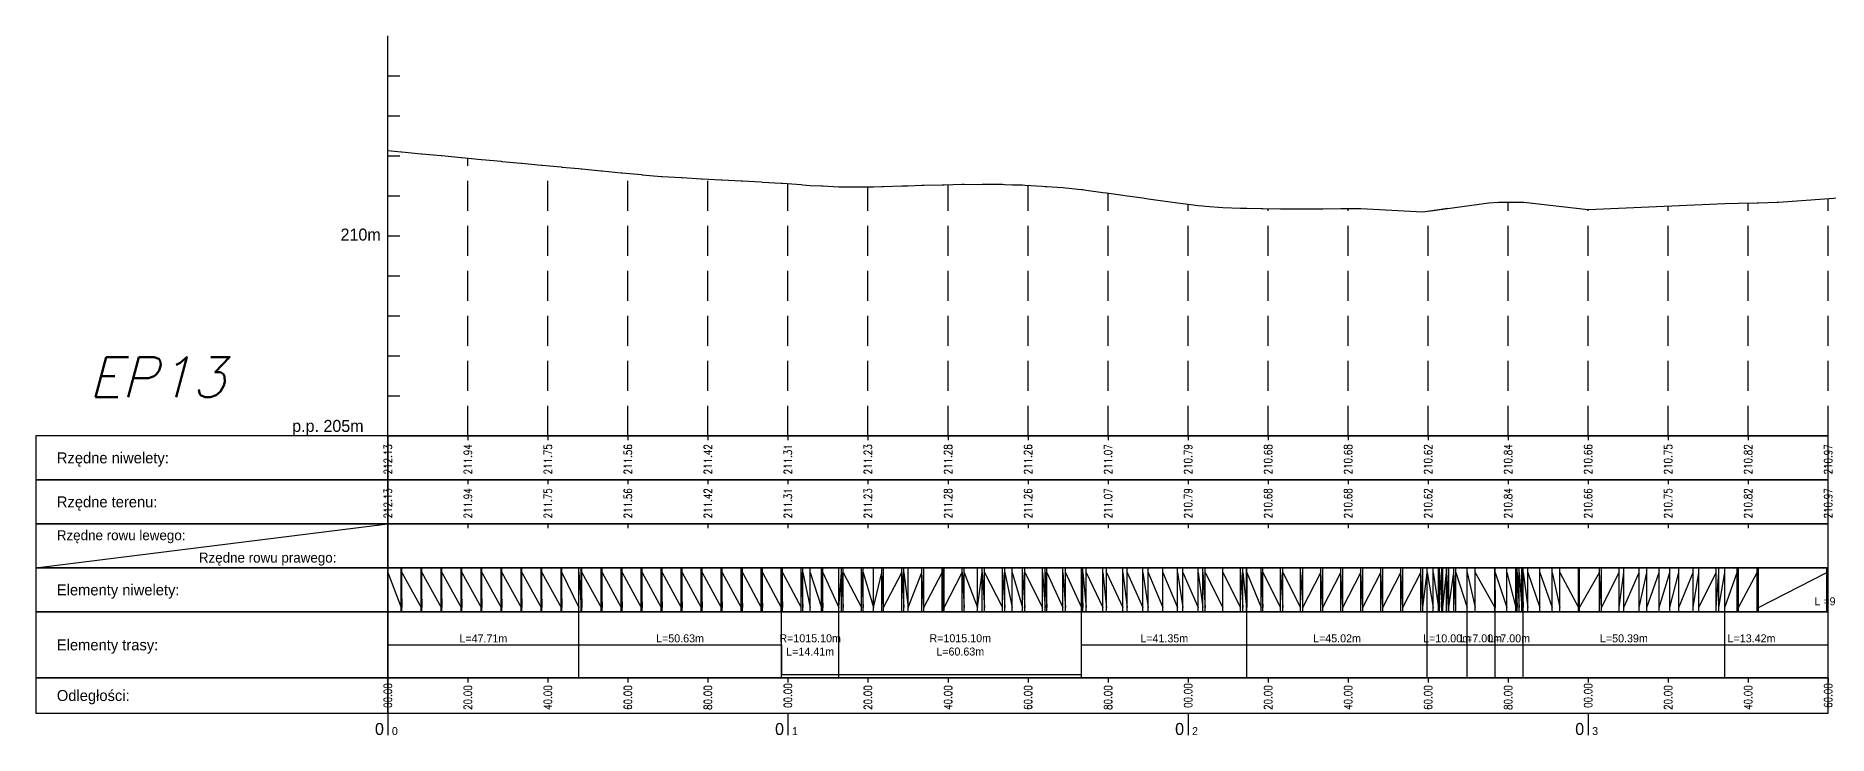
# Model space of a CAD drawing. Header units: metres. Extents: x 7399493 to 7407015, y 5696902 to 5712236.
# Drawn here: x 7404170.2 to 7404618.2, y 5697681.1 to 5697855.9 of the extents above; entities that cross this region are included whole.
import ezdxf

# ---------------------------------------------------------------- set-up
doc = ezdxf.new("R2010")
doc.units = ezdxf.units.M
doc.linetypes.add('DASHED', pattern=[0.75, 0.5, -0.25])
for name, color, linetype in [('pomoc', 140, 'Continuous'), ('PR_0', 7, 'Continuous'), ('PR_istniejacy_teren', 7, 'Continuous')]:
    doc.layers.add(name, color=color, linetype=linetype)
doc.styles.add('simplex 0.80', font='simplex.shx', dxfattribs={"width": 0.8})
doc.styles.add('Standard poch.', font='simplex.shx', dxfattribs={"oblique": 15})

# ---------------------------------------------------------------- blocks, each defined once
blk = doc.blocks.new('*U335')
at = {"layer": 'pomoc', "color": 1, "linetype": 'Continuous', "lineweight": -3, "char_height": 2}
for s, insert, attachment_point in [('L=47.71m', (7405567.27, 5696335.68), 8), ('L=50.63m', (7405616.44, 5696335.68), 8), ('R=1015.10m^JL=14.41m', (7405648.96, 5696335.06), 5), ('R=1015.10m^JL=60.63m', (7405686.48, 5696335.06), 5), ('L=41.35m', (7405737.47, 5696335.68), 8), ('L=45.02m', (7405780.65, 5696335.68), 8), ('L=10.00m', (7405808.17, 5696335.68), 8), ('L=7.00m', (7405816.67, 5696335.68), 8), ('L=7.00m', (7405823.67, 5696335.68), 8), ('L=50.39m', (7405852.36, 5696335.68), 8), ('L=13.42m', (7405884.27, 5696335.68), 8)]:
    blk.add_mtext(s, dxfattribs=dict(at, insert=insert, attachment_point=attachment_point))
blk = doc.blocks.new('*U333')
at = {"layer": 'pomoc', "color": 1, "linetype": 'Continuous', "lineweight": -3}
for s, insert, char_height, attachment_point in [('0', (7405542.42, 5696312.51), 3, 9), ('0', (7405642.42, 5696312.51), 3, 9), ('0', (7405742.42, 5696312.51), 3, 9), ('0', (7405842.42, 5696312.51), 3, 9), ('0', (7405544.42, 5696312.51), 2, 7), ('1', (7405644.42, 5696312.51), 2, 7), ('2', (7405744.42, 5696312.51), 2, 7), ('3', (7405844.42, 5696312.51), 2, 7)]:
    blk.add_mtext(s, dxfattribs=dict(at, insert=insert, char_height=char_height, attachment_point=attachment_point))
blk = doc.blocks.new('*U350')
at = {"layer": 'pomoc', "color": 1, "linetype": 'Continuous', "lineweight": -3, "char_height": 2, "attachment_point": 6, "rotation": 90, "style": 'simplex 0.80'}
for s, insert in [('210.97', (7405521.69, 5697224.84)), ('211.04', (7405541.69, 5697224.84)), ('211.11', (7405561.69, 5697224.84)), ('211.17', (7405581.69, 5697224.84)), ('211.24', (7405601.69, 5697224.84)), ('211.31', (7405621.69, 5697224.84)), ('211.38', (7405641.69, 5697224.84)), ('211.45', (7405661.69, 5697224.84)), ('211.51', (7405678.85, 5697224.84))]:
    blk.add_mtext(s, dxfattribs=dict(at, insert=insert))
blk = doc.blocks.new('*U349')
at = {"layer": 'pomoc', "color": 1, "linetype": 'Continuous', "lineweight": -3, "char_height": 2, "attachment_point": 6, "rotation": 90, "style": 'simplex 0.80'}
for s, insert in [('210.97', (7405521.69, 5697213.84)), ('211.04', (7405541.69, 5697213.84)), ('211.11', (7405561.69, 5697213.84)), ('211.17', (7405581.69, 5697213.84)), ('211.24', (7405601.69, 5697213.84)), ('211.31', (7405621.69, 5697213.84)), ('211.38', (7405641.69, 5697213.84)), ('211.45', (7405661.69, 5697213.84)), ('211.51', (7405678.85, 5697213.84))]:
    blk.add_mtext(s, dxfattribs=dict(at, insert=insert))
blk = doc.blocks.new('*U346')
at = {"layer": 'PR_0', "color": 1, "linetype": 'Continuous', "lineweight": -3, "char_height": 2}
for s, insert, attachment_point in [('i=0.30%', (7405524.44, 5697190.68), 7), ('i=0.35%', (7405533.85, 5697190.68), 7), ('i=0.35%', (7405552.12, 5697190.68), 7), ('i=0.35%', (7405553.85, 5697190.68), 7), ('i=0.35%', (7405572.12, 5697190.68), 7), ('i=0.35%', (7405573.85, 5697190.68), 7), ('i=0.35%', (7405592.12, 5697190.68), 7), ('i=0.35%', (7405593.85, 5697190.68), 7), ('i=0.35%', (7405612.12, 5697190.68), 7), ('i=0.35%', (7405613.85, 5697190.68), 7), ('i=0.35%', (7405632.12, 5697190.68), 7), ('i=0.35%', (7405633.35, 5697190.68), 7), ('i=0.35%', (7405633.85, 5697190.68), 7), ('i=0.35%', (7405652.12, 5697190.68), 7), ('i=0.35%', (7405653.85, 5697190.68), 7), ('i=0.35%', (7405672.12, 5697190.68), 7), ('i=0.35%', (7405673.85, 5697190.68), 7), ('L =9.41m', (7405529.48, 5697184.55), 9), ('L =18.26m', (7405547.74, 5697184.55), 9), ('L =1.74m', (7405549.48, 5697184.55), 9), ('L =18.26m', (7405567.74, 5697184.55), 9), ('L =1.74m', (7405569.48, 5697184.55), 9), ('L =18.26m', (7405587.74, 5697184.55), 9), ('L =1.74m', (7405589.48, 5697184.55), 9), ('L =18.26m', (7405607.74, 5697184.55), 9), ('L =1.74m', (7405609.48, 5697184.55), 9), ('L =18.26m', (7405627.74, 5697184.55), 9), ('L =1.23m', (7405628.97, 5697184.55), 9), ('L =0.51m', (7405629.48, 5697184.55), 9), ('L =18.26m', (7405647.74, 5697184.55), 9), ('L =1.74m', (7405649.48, 5697184.55), 9), ('L =18.26m', (7405667.74, 5697184.55), 9), ('L =1.74m', (7405669.48, 5697184.55), 9), ('L =7.75m', (7405677.23, 5697184.55), 9)]:
    blk.add_mtext(s, dxfattribs=dict(at, insert=insert, attachment_point=attachment_point))

msp = doc.modelspace()

# ---------------------------------------------------------------- linework, layer by layer
at = {"layer": 'pomoc', "color": 7, "linetype": 'Continuous', "lineweight": -3}
for p, q in [((7404258.22, 5697755.93), (7404258.22, 5697855.93)), ((7404258.22, 5697845.93), (7404261.22, 5697845.93)), ((7404258.22, 5697835.93), (7404261.22, 5697835.93)), ((7404258.22, 5697825.93), (7404261.22, 5697825.93)), ((7404258.22, 5697815.93), (7404261.22, 5697815.93)), ((7404258.22, 5697805.93), (7404261.22, 5697805.93)), ((7404258.22, 5697795.93), (7404261.22, 5697795.93)), ((7404258.22, 5697785.93), (7404261.22, 5697785.93)), ((7404258.22, 5697775.93), (7404261.22, 5697775.93)), ((7404258.22, 5697765.93), (7404261.22, 5697765.93)), ((7404258.22, 5697755.93), (7404618.22, 5697755.93)), ((7404602.78, 5697755.93), (7404618.22, 5697755.93)), ((7404258.22, 5697744.93), (7404258.22, 5697743.83)), ((7404278.22, 5697744.93), (7404278.22, 5697743.83)), ((7404298.22, 5697744.93), (7404298.22, 5697743.83)), ((7404318.22, 5697744.93), (7404318.22, 5697743.83)), ((7404338.22, 5697744.93), (7404338.22, 5697743.83)), ((7404358.22, 5697744.93), (7404358.22, 5697743.83)), ((7404378.22, 5697744.93), (7404378.22, 5697743.83)), ((7404398.22, 5697744.93), (7404398.22, 5697743.83)), ((7404418.22, 5697744.93), (7404418.22, 5697743.83)), ((7404438.22, 5697744.93), (7404438.22, 5697743.83)), ((7404458.22, 5697744.93), (7404458.22, 5697743.83)), ((7404478.22, 5697744.93), (7404478.22, 5697743.83)), ((7404498.22, 5697744.93), (7404498.22, 5697743.83)), ((7404518.22, 5697744.93), (7404518.22, 5697743.83)), ((7404538.22, 5697744.93), (7404538.22, 5697743.83)), ((7404558.22, 5697744.93), (7404558.22, 5697743.83)), ((7404578.22, 5697744.93), (7404578.22, 5697743.83)), ((7404598.22, 5697744.93), (7404598.22, 5697743.83)), ((7404170.22, 5697722.93), (7404258.22, 5697733.93)), ((7404258.22, 5697733.93), (7404258.22, 5697732.83)), ((7404278.22, 5697733.93), (7404278.22, 5697732.83)), ((7404298.22, 5697733.93), (7404298.22, 5697732.83)), ((7404318.22, 5697733.93), (7404318.22, 5697732.83)), ((7404338.22, 5697733.93), (7404338.22, 5697732.83)), ((7404358.22, 5697733.93), (7404358.22, 5697732.83)), ((7404378.22, 5697733.93), (7404378.22, 5697732.83)), ((7404398.22, 5697733.93), (7404398.22, 5697732.83)), ((7404418.22, 5697733.93), (7404418.22, 5697732.83)), ((7404438.22, 5697733.93), (7404438.22, 5697732.83)), ((7404458.22, 5697733.93), (7404458.22, 5697732.83)), ((7404478.22, 5697733.93), (7404478.22, 5697732.83)), ((7404498.22, 5697733.93), (7404498.22, 5697732.83)), ((7404518.22, 5697733.93), (7404518.22, 5697732.83)), ((7404538.22, 5697733.93), (7404538.22, 5697732.83)), ((7404558.22, 5697733.93), (7404558.22, 5697732.83)), ((7404578.22, 5697733.93), (7404578.22, 5697732.83)), ((7404598.22, 5697733.93), (7404598.22, 5697732.83)), ((7404258.22, 5697695.43), (7404258.22, 5697694.33)), ((7404278.22, 5697695.43), (7404278.22, 5697694.33)), ((7404298.22, 5697695.43), (7404298.22, 5697694.33)), ((7404318.22, 5697695.43), (7404318.22, 5697694.33)), ((7404338.22, 5697695.43), (7404338.22, 5697694.33)), ((7404358.22, 5697695.43), (7404358.22, 5697694.33)), ((7404378.22, 5697695.43), (7404378.22, 5697694.33)), ((7404398.22, 5697695.43), (7404398.22, 5697694.33)), ((7404418.22, 5697695.43), (7404418.22, 5697694.33)), ((7404438.22, 5697695.43), (7404438.22, 5697694.33)), ((7404458.22, 5697695.43), (7404458.22, 5697694.33)), ((7404478.22, 5697695.43), (7404478.22, 5697694.33)), ((7404498.22, 5697695.43), (7404498.22, 5697694.33)), ((7404518.22, 5697695.43), (7404518.22, 5697694.33)), ((7404538.22, 5697695.43), (7404538.22, 5697694.33)), ((7404558.22, 5697695.43), (7404558.22, 5697694.33)), ((7404578.22, 5697695.43), (7404578.22, 5697694.33)), ((7404598.22, 5697695.43), (7404598.22, 5697694.33)), ((7404618.22, 5697695.43), (7404618.22, 5697694.33)), ((7404258.22, 5697686.63), (7404258.22, 5697681.13)), ((7404358.22, 5697686.63), (7404358.22, 5697681.13)), ((7404458.22, 5697686.63), (7404458.22, 5697681.13)), ((7404558.22, 5697686.63), (7404558.22, 5697681.13))]:
    msp.add_line(p, q, dxfattribs=at)
at = {"layer": 'pomoc', "color": 7, "linetype": 'DASHED', "lineweight": -3, "ltscale": 15}
for p, q in [((7404258.22, 5697755.93), (7404258.22, 5697827.26)), ((7404278.22, 5697755.93), (7404278.22, 5697825.37)), ((7404298.22, 5697755.93), (7404298.22, 5697823.47)), ((7404318.22, 5697755.93), (7404318.22, 5697821.57)), ((7404338.22, 5697755.93), (7404338.22, 5697820.13)), ((7404358.22, 5697755.93), (7404358.22, 5697819)), ((7404378.22, 5697755.93), (7404378.22, 5697818.2)), ((7404398.22, 5697755.93), (7404398.22, 5697818.73)), ((7404418.22, 5697755.93), (7404418.22, 5697818.57)), ((7404438.22, 5697755.93), (7404438.22, 5697816.61)), ((7404458.22, 5697755.93), (7404458.22, 5697813.84)), ((7404478.22, 5697755.93), (7404478.22, 5697812.77)), ((7404498.22, 5697755.93), (7404498.22, 5697812.76)), ((7404518.22, 5697755.93), (7404518.22, 5697812.13)), ((7404538.22, 5697755.93), (7404538.22, 5697814.35)), ((7404558.22, 5697755.93), (7404558.22, 5697812.53)), ((7404578.22, 5697755.93), (7404578.22, 5697813.4)), ((7404598.22, 5697755.93), (7404598.22, 5697814.16)), ((7404618.22, 5697755.93), (7404618.22, 5697815.25))]:
    msp.add_line(p, q, dxfattribs=at)
at = {"layer": 'pomoc', "color": 4, "linetype": 'Continuous', "lineweight": 25}
msp.add_line((7404258.22, 5697805.93), (7404258.22, 5697812.33), dxfattribs=at)
at = {"layer": 'pomoc', "color": 1, "linetype": 'Continuous', "lineweight": -3}
for p, q in [((7404258.22, 5697755.93), (7404258.22, 5697754.83)), ((7404278.22, 5697755.93), (7404278.22, 5697754.83)), ((7404298.22, 5697755.93), (7404298.22, 5697754.83)), ((7404318.22, 5697755.93), (7404318.22, 5697754.83)), ((7404338.22, 5697755.93), (7404338.22, 5697754.83)), ((7404358.22, 5697755.93), (7404358.22, 5697754.83)), ((7404378.22, 5697755.93), (7404378.22, 5697754.83)), ((7404398.22, 5697755.93), (7404398.22, 5697754.83)), ((7404418.22, 5697755.93), (7404418.22, 5697754.83)), ((7404438.22, 5697755.93), (7404438.22, 5697754.83)), ((7404458.22, 5697755.93), (7404458.22, 5697754.83)), ((7404478.22, 5697755.93), (7404478.22, 5697754.83)), ((7404498.22, 5697755.93), (7404498.22, 5697754.83)), ((7404518.22, 5697755.93), (7404518.22, 5697754.83)), ((7404538.22, 5697755.93), (7404538.22, 5697754.83)), ((7404558.22, 5697755.93), (7404558.22, 5697754.83)), ((7404578.22, 5697755.93), (7404578.22, 5697754.83)), ((7404598.22, 5697755.93), (7404598.22, 5697754.83)), ((7404258.22, 5697733.93), (7404258.22, 5697732.83)), ((7404278.22, 5697733.93), (7404278.22, 5697732.83)), ((7404298.22, 5697733.93), (7404298.22, 5697732.83)), ((7404318.22, 5697733.93), (7404318.22, 5697732.83)), ((7404338.22, 5697733.93), (7404338.22, 5697732.83)), ((7404358.22, 5697733.93), (7404358.22, 5697732.83)), ((7404378.22, 5697733.93), (7404378.22, 5697732.83)), ((7404398.22, 5697733.93), (7404398.22, 5697732.83)), ((7404418.22, 5697733.93), (7404418.22, 5697732.83)), ((7404438.22, 5697733.93), (7404438.22, 5697732.83)), ((7404458.22, 5697733.93), (7404458.22, 5697732.83)), ((7404478.22, 5697733.93), (7404478.22, 5697732.83)), ((7404498.22, 5697733.93), (7404498.22, 5697732.83)), ((7404518.22, 5697733.93), (7404518.22, 5697732.83)), ((7404538.22, 5697733.93), (7404538.22, 5697732.83)), ((7404558.22, 5697733.93), (7404558.22, 5697732.83)), ((7404578.22, 5697733.93), (7404578.22, 5697732.83)), ((7404598.22, 5697733.93), (7404598.22, 5697732.83)), ((7404258.22, 5697711.93), (7404258.22, 5697722.93)), ((7404261.53, 5697711.93), (7404261.53, 5697722.93)), ((7404261.68, 5697711.93), (7404261.68, 5697722.93)), ((7404266.53, 5697711.93), (7404266.53, 5697722.93)), ((7404266.68, 5697711.93), (7404266.68, 5697722.93)), ((7404271.53, 5697711.93), (7404271.53, 5697722.93)), ((7404271.69, 5697711.93), (7404271.69, 5697722.93)), ((7404276.53, 5697711.93), (7404276.53, 5697722.93)), ((7404276.69, 5697711.93), (7404276.69, 5697722.93)), ((7404281.53, 5697711.93), (7404281.53, 5697722.93)), ((7404281.7, 5697711.93), (7404281.7, 5697722.93)), ((7404286.53, 5697711.93), (7404286.53, 5697722.93)), ((7404286.7, 5697711.93), (7404286.7, 5697722.93)), ((7404291.53, 5697711.93), (7404291.53, 5697722.93)), ((7404291.71, 5697711.93), (7404291.71, 5697722.93)), ((7404296.53, 5697711.93), (7404296.53, 5697722.93)), ((7404296.72, 5697711.93), (7404296.72, 5697722.93)), ((7404301.53, 5697711.93), (7404301.53, 5697722.93)), ((7404301.72, 5697711.93), (7404301.72, 5697722.93)), ((7404305.93, 5697711.93), (7404305.93, 5697722.93)), ((7404306.53, 5697711.93), (7404306.53, 5697722.93)), ((7404306.73, 5697711.93), (7404306.73, 5697722.93)), ((7404311.53, 5697711.93), (7404311.53, 5697722.93)), ((7404311.74, 5697711.93), (7404311.74, 5697722.93)), ((7404316.53, 5697711.93), (7404316.53, 5697722.93)), ((7404316.75, 5697711.93), (7404316.75, 5697722.93)), ((7404321.53, 5697711.93), (7404321.53, 5697722.93)), ((7404321.76, 5697711.93), (7404321.76, 5697722.93)), ((7404326.53, 5697711.93), (7404326.53, 5697722.93)), ((7404326.77, 5697711.93), (7404326.77, 5697722.93)), ((7404331.53, 5697711.93), (7404331.53, 5697722.93)), ((7404331.78, 5697711.93), (7404331.78, 5697722.93)), ((7404336.53, 5697711.93), (7404336.53, 5697722.93)), ((7404336.79, 5697711.93), (7404336.79, 5697722.93)), ((7404341.53, 5697711.93), (7404341.53, 5697722.93)), ((7404341.81, 5697711.93), (7404341.81, 5697722.93)), ((7404346.53, 5697711.93), (7404346.53, 5697722.93)), ((7404346.82, 5697711.93), (7404346.82, 5697722.93)), ((7404351.53, 5697711.93), (7404351.53, 5697722.93)), ((7404351.84, 5697711.93), (7404351.84, 5697722.93)), ((7404356.53, 5697711.93), (7404356.53, 5697722.93)), ((7404356.56, 5697711.93), (7404356.56, 5697722.93)), ((7404356.87, 5697711.93), (7404356.87, 5697722.93)), ((7404361.55, 5697711.93), (7404361.55, 5697722.93)), ((7404361.91, 5697711.93), (7404361.91, 5697722.93)), ((7404363.76, 5697711.93), (7404363.76, 5697722.93)), ((7404366.58, 5697711.93), (7404366.58, 5697722.93)), ((7404366.96, 5697711.93), (7404366.96, 5697722.93)), ((7404370.97, 5697711.93), (7404370.97, 5697722.93)), ((7404371.6, 5697711.93), (7404371.6, 5697722.93)), ((7404372.01, 5697711.93), (7404372.01, 5697722.93)), ((7404376.63, 5697711.93), (7404376.63, 5697722.93)), ((7404377.05, 5697711.93), (7404377.05, 5697722.93)), ((7404379.63, 5697711.93), (7404379.63, 5697722.93)), ((7404381.65, 5697711.93), (7404381.65, 5697722.93)), ((7404382.1, 5697711.93), (7404382.1, 5697722.93)), ((7404386.68, 5697711.93), (7404386.68, 5697722.93)), ((7404387.16, 5697711.93), (7404387.16, 5697722.93)), ((7404388.29, 5697711.93), (7404388.29, 5697722.93)), ((7404391.7, 5697711.93), (7404391.7, 5697722.93)), ((7404392.21, 5697711.93), (7404392.21, 5697722.93)), ((7404396.73, 5697711.93), (7404396.73, 5697722.93)), ((7404396.95, 5697711.93), (7404396.95, 5697722.93)), ((7404397.28, 5697711.93), (7404397.28, 5697722.93)), ((7404401.76, 5697711.93), (7404401.76, 5697722.93)), ((7404402.3, 5697711.93), (7404402.3, 5697722.93)), ((7404405.61, 5697711.93), (7404405.61, 5697722.93)), ((7404406.78, 5697711.93), (7404406.78, 5697722.93)), ((7404407.35, 5697711.93), (7404407.35, 5697722.93)), ((7404411.81, 5697711.93), (7404411.81, 5697722.93)), ((7404412.4, 5697711.93), (7404412.4, 5697722.93)), ((7404414.27, 5697711.93), (7404414.27, 5697722.93)), ((7404416.83, 5697711.93), (7404416.83, 5697722.93)), ((7404417.45, 5697711.93), (7404417.45, 5697722.93)), ((7404421.86, 5697711.93), (7404421.86, 5697722.93)), ((7404422.54, 5697711.93), (7404422.54, 5697722.93)), ((7404422.93, 5697711.93), (7404422.93, 5697722.93)), ((7404426.88, 5697711.93), (7404426.88, 5697722.93)), ((7404427.59, 5697711.93), (7404427.59, 5697722.93)), ((7404431.6, 5697711.93), (7404431.6, 5697722.93)), ((7404431.9, 5697711.93), (7404431.9, 5697722.93)), ((7404432.73, 5697711.93), (7404432.73, 5697722.93)), ((7404436.9, 5697711.93), (7404436.9, 5697722.93)), ((7404437.85, 5697711.93), (7404437.85, 5697722.93)), ((7404441.9, 5697711.93), (7404441.9, 5697722.93)), ((7404443, 5697711.93), (7404443, 5697722.93)), ((7404446.9, 5697711.93), (7404446.9, 5697722.93)), ((7404448.22, 5697711.93), (7404448.22, 5697722.93)), ((7404451.9, 5697711.93), (7404451.9, 5697722.93)), ((7404455.59, 5697711.93), (7404455.59, 5697722.93)), ((7404456.9, 5697711.93), (7404456.9, 5697722.93)), ((7404460.75, 5697711.93), (7404460.75, 5697722.93)), ((7404461.9, 5697711.93), (7404461.9, 5697722.93)), ((7404462.47, 5697711.93), (7404462.47, 5697722.93)), ((7404466.9, 5697711.93), (7404466.9, 5697722.93)), ((7404471.34, 5697711.93), (7404471.34, 5697722.93)), ((7404471.9, 5697711.93), (7404471.9, 5697722.93)), ((7404472.79, 5697711.93), (7404472.79, 5697722.93)), ((7404472.9, 5697711.93), (7404472.9, 5697722.93)), ((7404472.94, 5697711.93), (7404472.94, 5697722.93)), ((7404476.46, 5697711.93), (7404476.46, 5697722.93)), ((7404476.9, 5697711.93), (7404476.9, 5697722.93)), ((7404481.35, 5697711.93), (7404481.35, 5697722.93)), ((7404481.9, 5697711.93), (7404481.9, 5697722.93)), ((7404486.36, 5697711.93), (7404486.36, 5697722.93)), ((7404486.9, 5697711.93), (7404486.9, 5697722.93)), ((7404491.37, 5697711.93), (7404491.37, 5697722.93)), ((7404491.9, 5697711.93), (7404491.9, 5697722.93)), ((7404496.38, 5697711.93), (7404496.38, 5697722.93)), ((7404496.9, 5697711.93), (7404496.9, 5697722.93)), ((7404501.39, 5697711.93), (7404501.39, 5697722.93)), ((7404501.9, 5697711.93), (7404501.9, 5697722.93)), ((7404506.4, 5697711.93), (7404506.4, 5697722.93)), ((7404506.9, 5697711.93), (7404506.9, 5697722.93)), ((7404511.41, 5697711.93), (7404511.41, 5697722.93)), ((7404511.9, 5697711.93), (7404511.9, 5697722.93)), ((7404516.42, 5697711.93), (7404516.42, 5697722.93)), ((7404516.9, 5697711.93), (7404516.9, 5697722.93)), ((7404517.97, 5697711.93), (7404517.97, 5697722.93)), ((7404519.45, 5697711.93), (7404519.45, 5697722.93)), ((7404520.8, 5697711.93), (7404520.8, 5697722.93)), ((7404521.1, 5697711.93), (7404521.1, 5697722.93)), ((7404521.69, 5697711.93), (7404521.69, 5697722.93)), ((7404521.92, 5697711.93), (7404521.92, 5697722.93)), ((7404522.79, 5697711.93), (7404522.79, 5697722.93)), ((7404522.94, 5697711.93), (7404522.94, 5697722.93)), ((7404523.38, 5697711.93), (7404523.38, 5697722.93)), ((7404524.69, 5697711.93), (7404524.69, 5697722.93)), ((7404525.15, 5697711.93), (7404525.15, 5697722.93)), ((7404527.97, 5697711.93), (7404527.97, 5697722.93)), ((7404529.97, 5697711.93), (7404529.97, 5697722.93)), ((7404534.92, 5697711.93), (7404534.92, 5697722.93)), ((7404534.97, 5697711.93), (7404534.97, 5697722.93)), ((7404537.92, 5697711.93), (7404537.92, 5697722.93)), ((7404540.18, 5697711.93), (7404540.18, 5697722.93)), ((7404540.48, 5697711.93), (7404540.48, 5697722.93)), ((7404540.95, 5697711.93), (7404540.95, 5697722.93)), ((7404541.64, 5697711.93), (7404541.64, 5697722.93)), ((7404541.76, 5697711.93), (7404541.76, 5697722.93)), ((7404541.97, 5697711.93), (7404541.97, 5697722.93)), ((7404543.11, 5697711.93), (7404543.11, 5697722.93)), ((7404546.15, 5697711.93), (7404546.15, 5697722.93)), ((7404549.22, 5697711.93), (7404549.22, 5697722.93)), ((7404551.11, 5697711.93), (7404551.11, 5697722.93)), ((7404555.79, 5697711.93), (7404555.79, 5697722.93)), ((7404556.08, 5697711.93), (7404556.08, 5697722.93)), ((7404556.1, 5697711.93), (7404556.1, 5697722.93)), ((7404561.04, 5697711.93), (7404561.04, 5697722.93)), ((7404561.58, 5697711.93), (7404561.58, 5697722.93)), ((7404566.01, 5697711.93), (7404566.01, 5697722.93)), ((7404567.17, 5697711.93), (7404567.17, 5697722.93)), ((7404570.98, 5697711.93), (7404570.98, 5697722.93)), ((7404572.88, 5697711.93), (7404572.88, 5697722.93)), ((7404575.95, 5697711.93), (7404575.95, 5697722.93)), ((7404578.66, 5697711.93), (7404578.66, 5697722.93)), ((7404580.92, 5697711.93), (7404580.92, 5697722.93)), ((7404584.46, 5697711.93), (7404584.46, 5697722.93)), ((7404585.89, 5697711.93), (7404585.89, 5697722.93)), ((7404590.23, 5697711.93), (7404590.23, 5697722.93)), ((7404590.87, 5697711.93), (7404590.87, 5697722.93)), ((7404592.36, 5697711.93), (7404592.36, 5697722.93)), ((7404595.49, 5697711.93), (7404595.49, 5697722.93)), ((7404595.84, 5697711.93), (7404595.84, 5697722.93)), ((7404600.47, 5697711.93), (7404600.47, 5697722.93)), ((7404600.81, 5697711.93), (7404600.81, 5697722.93)), ((7404617.89, 5697711.93), (7404617.89, 5697722.93)), ((7404258.22, 5697721.83), (7404261.53, 5697713.03)), ((7404261.53, 5697721.83), (7404261.68, 5697713.03)), ((7404261.68, 5697721.83), (7404266.53, 5697713.03)), ((7404266.53, 5697721.83), (7404266.68, 5697713.03)), ((7404266.68, 5697721.83), (7404271.53, 5697713.03)), ((7404271.53, 5697721.83), (7404271.69, 5697713.03)), ((7404271.69, 5697721.83), (7404276.53, 5697713.03)), ((7404276.53, 5697721.83), (7404276.69, 5697713.03)), ((7404276.69, 5697721.83), (7404281.53, 5697713.03)), ((7404281.53, 5697721.83), (7404281.7, 5697713.03)), ((7404281.7, 5697721.83), (7404286.53, 5697713.03)), ((7404286.53, 5697721.83), (7404286.7, 5697713.03)), ((7404286.7, 5697721.83), (7404291.53, 5697713.03)), ((7404291.53, 5697721.83), (7404291.71, 5697713.03)), ((7404291.71, 5697721.83), (7404296.53, 5697713.03)), ((7404296.53, 5697721.83), (7404296.72, 5697713.03)), ((7404296.72, 5697721.83), (7404301.53, 5697713.03)), ((7404301.53, 5697721.83), (7404301.72, 5697713.03)), ((7404301.72, 5697721.83), (7404305.93, 5697713.03)), ((7404305.93, 5697721.83), (7404306.53, 5697713.03)), ((7404306.53, 5697721.83), (7404306.73, 5697713.03)), ((7404306.73, 5697721.83), (7404311.53, 5697713.03)), ((7404311.53, 5697721.83), (7404311.74, 5697713.03)), ((7404311.74, 5697721.83), (7404316.53, 5697713.03)), ((7404316.53, 5697721.83), (7404316.75, 5697713.03)), ((7404316.75, 5697721.83), (7404321.53, 5697713.03)), ((7404321.53, 5697721.83), (7404321.76, 5697713.03)), ((7404321.76, 5697721.83), (7404326.53, 5697713.03)), ((7404326.53, 5697721.83), (7404326.77, 5697713.03)), ((7404326.77, 5697721.83), (7404331.53, 5697713.03)), ((7404331.53, 5697721.83), (7404331.78, 5697713.03)), ((7404331.78, 5697721.83), (7404336.53, 5697713.03)), ((7404336.53, 5697721.83), (7404336.79, 5697713.03)), ((7404336.79, 5697721.83), (7404341.53, 5697713.03)), ((7404341.53, 5697721.83), (7404341.81, 5697713.03)), ((7404341.81, 5697721.83), (7404346.53, 5697713.03)), ((7404346.53, 5697721.83), (7404346.82, 5697713.03)), ((7404346.82, 5697721.83), (7404351.53, 5697713.03)), ((7404351.53, 5697721.83), (7404351.84, 5697713.03)), ((7404351.84, 5697721.83), (7404356.53, 5697713.03)), ((7404356.53, 5697721.83), (7404356.56, 5697713.03)), ((7404356.56, 5697721.83), (7404356.87, 5697713.03)), ((7404356.87, 5697721.83), (7404361.55, 5697713.03)), ((7404361.55, 5697721.83), (7404361.91, 5697713.03)), ((7404361.91, 5697721.83), (7404363.76, 5697713.03)), ((7404363.76, 5697721.83), (7404366.58, 5697713.03)), ((7404366.58, 5697721.83), (7404366.96, 5697713.03)), ((7404366.96, 5697721.83), (7404370.97, 5697713.03)), ((7404370.97, 5697713.03), (7404371.6, 5697721.83)), ((7404371.6, 5697721.83), (7404372.01, 5697713.03)), ((7404372.01, 5697721.83), (7404376.63, 5697713.03)), ((7404376.63, 5697721.83), (7404377.05, 5697713.03)), ((7404377.05, 5697721.83), (7404379.63, 5697713.03)), ((7404379.63, 5697713.03), (7404381.65, 5697721.83)), ((7404381.65, 5697713.03), (7404382.1, 5697721.83)), ((7404382.1, 5697713.03), (7404386.68, 5697721.83)), ((7404386.68, 5697721.83), (7404387.16, 5697713.03)), ((7404387.16, 5697721.83), (7404388.29, 5697713.03)), ((7404388.29, 5697713.03), (7404391.7, 5697721.83)), ((7404391.7, 5697713.03), (7404392.21, 5697721.83)), ((7404392.21, 5697713.03), (7404396.73, 5697721.83)), ((7404396.73, 5697721.83), (7404396.95, 5697713.03)), ((7404396.95, 5697713.03), (7404397.28, 5697721.83)), ((7404397.28, 5697713.03), (7404401.76, 5697721.83)), ((7404401.76, 5697721.83), (7404402.3, 5697713.03)), ((7404402.3, 5697721.83), (7404405.61, 5697713.03)), ((7404405.61, 5697713.03), (7404406.78, 5697721.83)), ((7404406.78, 5697721.83), (7404407.35, 5697713.03)), ((7404407.35, 5697721.83), (7404411.81, 5697713.03)), ((7404411.81, 5697721.83), (7404412.4, 5697713.03)), ((7404412.4, 5697721.83), (7404414.27, 5697713.03)), ((7404414.27, 5697721.83), (7404416.83, 5697713.03)), ((7404416.83, 5697721.83), (7404417.45, 5697713.03)), ((7404417.45, 5697721.83), (7404421.86, 5697713.03)), ((7404421.86, 5697721.83), (7404422.54, 5697713.03)), ((7404422.54, 5697721.83), (7404422.93, 5697713.03)), ((7404422.93, 5697721.83), (7404426.88, 5697713.03)), ((7404426.88, 5697721.83), (7404427.59, 5697713.03)), ((7404427.59, 5697721.83), (7404431.6, 5697713.03)), ((7404431.6, 5697721.83), (7404431.9, 5697713.03)), ((7404431.9, 5697721.83), (7404432.73, 5697713.03)), ((7404432.73, 5697721.83), (7404436.9, 5697713.03)), ((7404436.9, 5697721.83), (7404437.85, 5697713.03)), ((7404437.85, 5697721.83), (7404441.9, 5697713.03)), ((7404441.9, 5697721.83), (7404443, 5697713.03)), ((7404443, 5697721.83), (7404446.9, 5697713.03)), ((7404446.9, 5697721.83), (7404448.22, 5697713.03)), ((7404448.22, 5697721.83), (7404451.9, 5697713.03)), ((7404451.9, 5697721.83), (7404455.59, 5697713.03)), ((7404455.59, 5697721.83), (7404456.9, 5697713.03)), ((7404456.9, 5697721.83), (7404460.75, 5697713.03)), ((7404460.75, 5697721.83), (7404461.9, 5697713.03)), ((7404461.9, 5697721.83), (7404462.47, 5697713.03)), ((7404462.47, 5697721.83), (7404466.9, 5697713.03)), ((7404466.9, 5697721.83), (7404471.34, 5697713.03)), ((7404471.34, 5697721.83), (7404471.9, 5697713.03)), ((7404471.9, 5697721.83), (7404472.79, 5697713.03)), ((7404472.79, 5697721.83), (7404472.9, 5697713.03)), ((7404472.9, 5697721.83), (7404472.94, 5697713.03)), ((7404472.94, 5697721.83), (7404476.46, 5697713.03)), ((7404476.46, 5697721.83), (7404476.9, 5697713.03)), ((7404476.9, 5697721.83), (7404481.35, 5697713.03)), ((7404481.35, 5697721.83), (7404481.9, 5697713.03)), ((7404481.9, 5697721.83), (7404486.36, 5697713.03)), ((7404486.36, 5697721.83), (7404486.9, 5697713.03)), ((7404486.9, 5697713.03), (7404491.37, 5697721.83)), ((7404491.37, 5697713.03), (7404491.9, 5697721.83)), ((7404491.9, 5697713.03), (7404496.38, 5697721.83)), ((7404496.38, 5697713.03), (7404496.9, 5697721.83)), ((7404496.9, 5697713.03), (7404501.39, 5697721.83)), ((7404501.39, 5697713.03), (7404501.9, 5697721.83)), ((7404501.9, 5697713.03), (7404506.4, 5697721.83)), ((7404506.4, 5697713.03), (7404506.9, 5697721.83)), ((7404506.9, 5697713.03), (7404511.41, 5697721.83)), ((7404511.41, 5697713.03), (7404511.9, 5697721.83)), ((7404511.9, 5697713.03), (7404516.42, 5697721.83)), ((7404516.42, 5697713.03), (7404516.9, 5697721.83)), ((7404516.9, 5697713.03), (7404517.97, 5697721.83)), ((7404517.97, 5697721.83), (7404519.45, 5697713.03)), ((7404519.45, 5697721.83), (7404520.8, 5697713.03)), ((7404520.8, 5697721.83), (7404521.1, 5697713.03)), ((7404521.1, 5697721.83), (7404521.69, 5697713.03)), ((7404521.69, 5697713.03), (7404521.92, 5697721.83)), ((7404521.92, 5697713.03), (7404522.79, 5697721.83)), ((7404522.79, 5697713.03), (7404522.94, 5697721.83)), ((7404522.94, 5697713.03), (7404523.38, 5697721.83)), ((7404523.38, 5697713.03), (7404524.69, 5697721.83)), ((7404524.69, 5697713.03), (7404525.15, 5697721.83)), ((7404525.15, 5697721.83), (7404527.97, 5697713.03)), ((7404527.97, 5697721.83), (7404529.97, 5697713.03)), ((7404529.97, 5697721.83), (7404534.92, 5697713.03)), ((7404534.92, 5697721.83), (7404534.97, 5697713.03)), ((7404534.97, 5697721.83), (7404537.92, 5697713.03)), ((7404537.92, 5697721.83), (7404540.18, 5697713.03)), ((7404540.18, 5697721.83), (7404540.48, 5697713.03)), ((7404540.48, 5697721.83), (7404540.95, 5697713.03)), ((7404540.95, 5697721.83), (7404541.64, 5697713.03)), ((7404541.64, 5697721.83), (7404541.76, 5697713.03)), ((7404541.76, 5697721.83), (7404541.97, 5697713.03)), ((7404541.97, 5697721.83), (7404543.11, 5697713.03)), ((7404543.11, 5697721.83), (7404546.15, 5697713.03)), ((7404546.15, 5697721.83), (7404549.22, 5697713.03)), ((7404549.22, 5697721.83), (7404551.11, 5697713.03)), ((7404551.11, 5697721.83), (7404555.79, 5697713.03)), ((7404555.79, 5697713.03), (7404556.08, 5697721.83)), ((7404556.08, 5697713.03), (7404556.1, 5697721.83)), ((7404556.1, 5697713.03), (7404561.04, 5697721.83)), ((7404561.04, 5697713.03), (7404561.58, 5697721.83)), ((7404561.58, 5697713.03), (7404566.01, 5697721.83)), ((7404566.01, 5697713.03), (7404567.17, 5697721.83)), ((7404567.17, 5697713.03), (7404570.98, 5697721.83)), ((7404570.98, 5697713.03), (7404572.88, 5697721.83)), ((7404572.88, 5697713.03), (7404575.95, 5697721.83)), ((7404575.95, 5697713.03), (7404578.66, 5697721.83)), ((7404578.66, 5697713.03), (7404580.92, 5697721.83)), ((7404580.92, 5697713.03), (7404584.46, 5697721.83)), ((7404584.46, 5697713.03), (7404585.89, 5697721.83)), ((7404585.89, 5697713.03), (7404590.23, 5697721.83)), ((7404590.23, 5697713.03), (7404590.87, 5697721.83)), ((7404590.87, 5697713.03), (7404592.36, 5697721.83)), ((7404592.36, 5697713.03), (7404595.49, 5697721.83)), ((7404595.49, 5697713.03), (7404595.84, 5697721.83)), ((7404595.84, 5697713.03), (7404600.47, 5697721.83)), ((7404600.47, 5697713.03), (7404600.81, 5697721.83)), ((7404600.81, 5697713.03), (7404617.89, 5697721.83)), ((7404617.89, 5697713.03), (7404618.22, 5697721.83)), ((7404258.22, 5697695.43), (7404258.22, 5697711.93)), ((7404305.93, 5697695.43), (7404305.93, 5697711.93)), ((7404356.56, 5697695.43), (7404356.56, 5697711.93)), ((7404370.97, 5697695.43), (7404370.97, 5697711.93)), ((7404431.6, 5697695.43), (7404431.6, 5697711.93)), ((7404472.94, 5697695.43), (7404472.94, 5697711.93)), ((7404517.97, 5697695.43), (7404517.97, 5697711.93)), ((7404527.97, 5697695.43), (7404527.97, 5697711.93)), ((7404534.97, 5697695.43), (7404534.97, 5697711.93)), ((7404541.97, 5697695.43), (7404541.97, 5697711.93)), ((7404592.36, 5697695.43), (7404592.36, 5697711.93)), ((7404258.22, 5697703.68), (7404258.22, 5697703.68)), ((7404258.22, 5697703.68), (7404305.93, 5697703.68)), ((7404305.93, 5697703.68), (7404356.56, 5697703.68)), ((7404356.56, 5697703.68), (7404356.56, 5697696.26)), ((7404431.6, 5697696.26), (7404431.6, 5697703.68)), ((7404431.6, 5697703.68), (7404431.6, 5697703.68)), ((7404431.6, 5697703.68), (7404472.94, 5697703.68)), ((7404472.94, 5697703.68), (7404517.97, 5697703.68)), ((7404517.97, 5697703.68), (7404527.97, 5697703.68)), ((7404527.97, 5697703.68), (7404534.97, 5697703.68)), ((7404534.97, 5697703.68), (7404541.97, 5697703.68)), ((7404541.97, 5697703.68), (7404592.36, 5697703.68)), ((7404592.36, 5697703.68), (7404618.22, 5697703.68)), ((7404356.56, 5697696.26), (7404370.97, 5697696.26)), ((7404370.97, 5697696.26), (7404370.97, 5697696.26)), ((7404370.97, 5697696.26), (7404431.6, 5697696.26))]:
    msp.add_line(p, q, dxfattribs=at)
at = {"layer": 'pomoc', "color": 7, "linetype": 'Continuous', "lineweight": -3}
for points in [[(7404258.22, 5697744.93), (7404258.22, 5697755.93), (7404170.22, 5697755.93), (7404170.22, 5697744.93)], [(7404258.22, 5697744.93), (7404618.22, 5697744.93), (7404618.22, 5697755.93), (7404258.22, 5697755.93)], [(7404258.22, 5697733.93), (7404258.22, 5697744.93), (7404170.22, 5697744.93), (7404170.22, 5697733.93)], [(7404258.22, 5697733.93), (7404618.22, 5697733.93), (7404618.22, 5697744.93), (7404258.22, 5697744.93)], [(7404258.22, 5697722.93), (7404258.22, 5697733.93), (7404170.22, 5697733.93), (7404170.22, 5697722.93)], [(7404258.22, 5697722.93), (7404258.22, 5697733.93), (7404170.22, 5697733.93), (7404170.22, 5697722.93)], [(7404258.22, 5697722.93), (7404618.22, 5697722.93), (7404618.22, 5697733.93), (7404258.22, 5697733.93)], [(7404258.22, 5697722.93), (7404618.22, 5697722.93), (7404618.22, 5697733.93), (7404258.22, 5697733.93)], [(7404258.22, 5697711.93), (7404258.22, 5697722.93), (7404170.22, 5697722.93), (7404170.22, 5697711.93)], [(7404258.22, 5697711.93), (7404618.22, 5697711.93), (7404618.22, 5697722.93), (7404258.22, 5697722.93)], [(7404258.22, 5697695.43), (7404258.22, 5697711.93), (7404170.22, 5697711.93), (7404170.22, 5697695.43)], [(7404258.22, 5697695.43), (7404618.22, 5697695.43), (7404618.22, 5697711.93), (7404258.22, 5697711.93)], [(7404258.22, 5697686.63), (7404258.22, 5697695.43), (7404170.22, 5697695.43), (7404170.22, 5697686.63)], [(7404258.22, 5697686.63), (7404618.22, 5697686.63), (7404618.22, 5697695.43), (7404258.22, 5697695.43)]]:
    msp.add_3dface(points, dxfattribs=at)
at = {"layer": 'PR_istniejacy_teren', "color": 7, "linetype": 'Continuous', "lineweight": -3, "ltscale": 4}
for p, q in [((7404258.22, 5697827.26), (7404261.53, 5697826.95)), ((7404258.22, 5697827.26), (7404261.53, 5697826.95)), ((7404261.53, 5697826.95), (7404261.68, 5697826.94)), ((7404261.53, 5697826.95), (7404261.68, 5697826.94)), ((7404261.68, 5697826.94), (7404266.53, 5697826.48)), ((7404261.68, 5697826.94), (7404266.53, 5697826.48)), ((7404266.53, 5697826.48), (7404266.68, 5697826.46)), ((7404266.53, 5697826.48), (7404266.68, 5697826.46)), ((7404266.68, 5697826.46), (7404271.53, 5697826)), ((7404266.68, 5697826.46), (7404271.53, 5697826)), ((7404271.53, 5697826), (7404271.69, 5697825.99)), ((7404271.53, 5697826), (7404271.69, 5697825.99)), ((7404271.69, 5697825.99), (7404276.53, 5697825.53)), ((7404271.69, 5697825.99), (7404276.53, 5697825.53)), ((7404276.53, 5697825.53), (7404276.69, 5697825.51)), ((7404276.53, 5697825.53), (7404276.69, 5697825.51)), ((7404276.69, 5697825.51), (7404281.53, 5697825.05)), ((7404276.69, 5697825.51), (7404281.53, 5697825.05)), ((7404281.53, 5697825.05), (7404281.7, 5697825.04)), ((7404281.53, 5697825.05), (7404281.7, 5697825.04)), ((7404281.7, 5697825.04), (7404286.53, 5697824.58)), ((7404281.7, 5697825.04), (7404286.53, 5697824.58)), ((7404286.53, 5697824.58), (7404286.7, 5697824.56)), ((7404286.53, 5697824.58), (7404286.7, 5697824.56)), ((7404286.7, 5697824.56), (7404291.53, 5697824.1)), ((7404286.7, 5697824.56), (7404291.53, 5697824.1)), ((7404291.53, 5697824.1), (7404291.71, 5697824.09)), ((7404291.53, 5697824.1), (7404291.71, 5697824.09)), ((7404291.71, 5697824.09), (7404296.53, 5697823.63)), ((7404291.71, 5697824.09), (7404296.53, 5697823.63)), ((7404296.53, 5697823.63), (7404296.72, 5697823.61)), ((7404296.53, 5697823.63), (7404296.72, 5697823.61)), ((7404296.72, 5697823.61), (7404301.53, 5697823.15)), ((7404296.72, 5697823.61), (7404301.53, 5697823.15)), ((7404301.53, 5697823.15), (7404301.72, 5697823.13)), ((7404301.53, 5697823.15), (7404301.72, 5697823.13)), ((7404301.72, 5697823.13), (7404305.93, 5697822.74)), ((7404301.72, 5697823.13), (7404305.93, 5697822.74)), ((7404305.93, 5697822.74), (7404306.53, 5697822.68)), ((7404305.93, 5697822.74), (7404306.53, 5697822.68)), ((7404306.53, 5697822.68), (7404306.73, 5697822.66)), ((7404306.53, 5697822.68), (7404306.73, 5697822.66)), ((7404306.73, 5697822.66), (7404311.53, 5697822.2)), ((7404306.73, 5697822.66), (7404311.53, 5697822.2)), ((7404311.53, 5697822.2), (7404311.74, 5697822.18)), ((7404311.53, 5697822.2), (7404311.74, 5697822.18)), ((7404311.74, 5697822.18), (7404316.53, 5697821.73)), ((7404311.74, 5697822.18), (7404316.53, 5697821.73)), ((7404316.53, 5697821.73), (7404316.75, 5697821.71)), ((7404316.53, 5697821.73), (7404316.75, 5697821.71)), ((7404316.75, 5697821.71), (7404321.53, 5697821.25)), ((7404316.75, 5697821.71), (7404321.53, 5697821.25)), ((7404321.53, 5697821.25), (7404321.76, 5697821.23)), ((7404321.53, 5697821.25), (7404321.76, 5697821.23)), ((7404321.76, 5697821.23), (7404326.53, 5697820.78)), ((7404321.76, 5697821.23), (7404326.53, 5697820.78)), ((7404326.53, 5697820.78), (7404326.77, 5697820.77)), ((7404326.53, 5697820.78), (7404326.77, 5697820.77)), ((7404326.77, 5697820.77), (7404331.53, 5697820.5)), ((7404326.77, 5697820.77), (7404331.53, 5697820.5)), ((7404331.53, 5697820.5), (7404331.78, 5697820.49)), ((7404331.53, 5697820.5), (7404331.78, 5697820.49)), ((7404331.78, 5697820.49), (7404336.53, 5697820.23)), ((7404331.78, 5697820.49), (7404336.53, 5697820.23)), ((7404336.53, 5697820.23), (7404336.79, 5697820.21)), ((7404336.53, 5697820.23), (7404336.79, 5697820.21)), ((7404336.79, 5697820.21), (7404341.53, 5697819.95)), ((7404336.79, 5697820.21), (7404341.53, 5697819.95)), ((7404341.53, 5697819.95), (7404341.81, 5697819.94)), ((7404341.53, 5697819.95), (7404341.81, 5697819.94)), ((7404341.81, 5697819.94), (7404346.53, 5697819.68)), ((7404341.81, 5697819.94), (7404346.53, 5697819.68)), ((7404346.53, 5697819.68), (7404346.82, 5697819.66)), ((7404346.53, 5697819.68), (7404346.82, 5697819.66)), ((7404346.82, 5697819.66), (7404351.53, 5697819.4)), ((7404346.82, 5697819.66), (7404351.53, 5697819.4)), ((7404351.53, 5697819.4), (7404351.84, 5697819.39)), ((7404351.53, 5697819.4), (7404351.84, 5697819.39)), ((7404351.84, 5697819.39), (7404356.53, 5697819.13)), ((7404351.84, 5697819.39), (7404356.53, 5697819.13)), ((7404356.53, 5697819.13), (7404356.56, 5697819.12)), ((7404356.53, 5697819.13), (7404356.56, 5697819.12)), ((7404356.56, 5697819.12), (7404356.87, 5697819.1)), ((7404356.56, 5697819.12), (7404356.87, 5697819.1)), ((7404356.87, 5697819.1), (7404361.55, 5697818.74)), ((7404356.87, 5697819.1), (7404361.55, 5697818.74)), ((7404361.55, 5697818.74), (7404361.91, 5697818.71)), ((7404361.55, 5697818.74), (7404361.91, 5697818.71)), ((7404361.91, 5697818.71), (7404363.76, 5697818.54)), ((7404361.91, 5697818.71), (7404363.76, 5697818.54)), ((7404363.76, 5697818.54), (7404366.58, 5697818.43)), ((7404363.76, 5697818.54), (7404366.58, 5697818.43)), ((7404366.58, 5697818.43), (7404366.96, 5697818.42)), ((7404366.58, 5697818.43), (7404366.96, 5697818.42)), ((7404366.96, 5697818.42), (7404370.97, 5697818.23)), ((7404366.96, 5697818.42), (7404370.97, 5697818.23)), ((7404370.97, 5697818.23), (7404371.6, 5697818.23)), ((7404370.97, 5697818.23), (7404371.6, 5697818.23)), ((7404371.6, 5697818.23), (7404372.01, 5697818.23)), ((7404371.6, 5697818.23), (7404372.01, 5697818.23)), ((7404372.01, 5697818.23), (7404376.63, 5697818.21)), ((7404372.01, 5697818.23), (7404376.63, 5697818.21)), ((7404376.63, 5697818.21), (7404377.05, 5697818.21)), ((7404376.63, 5697818.21), (7404377.05, 5697818.21)), ((7404377.05, 5697818.21), (7404379.63, 5697818.18)), ((7404377.05, 5697818.21), (7404379.63, 5697818.18)), ((7404379.63, 5697818.18), (7404381.65, 5697818.27)), ((7404379.63, 5697818.18), (7404381.65, 5697818.27)), ((7404381.65, 5697818.27), (7404382.1, 5697818.28)), ((7404381.65, 5697818.27), (7404382.1, 5697818.28)), ((7404382.1, 5697818.28), (7404386.68, 5697818.41)), ((7404382.1, 5697818.28), (7404386.68, 5697818.41)), ((7404386.68, 5697818.41), (7404387.16, 5697818.41)), ((7404386.68, 5697818.41), (7404387.16, 5697818.41)), ((7404387.16, 5697818.41), (7404388.29, 5697818.41)), ((7404387.16, 5697818.41), (7404388.29, 5697818.41)), ((7404388.29, 5697818.41), (7404391.7, 5697818.59)), ((7404388.29, 5697818.41), (7404391.7, 5697818.59)), ((7404391.7, 5697818.59), (7404392.21, 5697818.59)), ((7404391.7, 5697818.59), (7404392.21, 5697818.59)), ((7404392.21, 5697818.59), (7404396.73, 5697818.68)), ((7404392.21, 5697818.59), (7404396.73, 5697818.68)), ((7404396.73, 5697818.68), (7404396.95, 5697818.68)), ((7404396.73, 5697818.68), (7404396.95, 5697818.68)), ((7404396.95, 5697818.68), (7404397.28, 5697818.69)), ((7404396.95, 5697818.68), (7404397.28, 5697818.69)), ((7404397.28, 5697818.69), (7404401.76, 5697818.86)), ((7404397.28, 5697818.69), (7404401.76, 5697818.86)), ((7404401.76, 5697818.86), (7404402.3, 5697818.86)), ((7404401.76, 5697818.86), (7404402.3, 5697818.86)), ((7404402.3, 5697818.86), (7404405.61, 5697818.81)), ((7404402.3, 5697818.86), (7404405.61, 5697818.81)), ((7404405.61, 5697818.81), (7404406.78, 5697818.86)), ((7404405.61, 5697818.81), (7404406.78, 5697818.86)), ((7404406.78, 5697818.86), (7404407.35, 5697818.86)), ((7404406.78, 5697818.86), (7404407.35, 5697818.86)), ((7404407.35, 5697818.86), (7404411.81, 5697818.82)), ((7404407.35, 5697818.86), (7404411.81, 5697818.82)), ((7404411.81, 5697818.82), (7404412.4, 5697818.78)), ((7404411.81, 5697818.82), (7404412.4, 5697818.78)), ((7404412.4, 5697818.78), (7404414.27, 5697818.66)), ((7404412.4, 5697818.78), (7404414.27, 5697818.66)), ((7404414.27, 5697818.66), (7404416.83, 5697818.65)), ((7404414.27, 5697818.66), (7404416.83, 5697818.65)), ((7404416.83, 5697818.65), (7404417.45, 5697818.61)), ((7404416.83, 5697818.65), (7404417.45, 5697818.61)), ((7404417.45, 5697818.61), (7404421.86, 5697818.36)), ((7404417.45, 5697818.61), (7404421.86, 5697818.36)), ((7404421.86, 5697818.36), (7404422.54, 5697818.28)), ((7404421.86, 5697818.36), (7404422.54, 5697818.28)), ((7404422.54, 5697818.28), (7404422.93, 5697818.24)), ((7404422.54, 5697818.28), (7404422.93, 5697818.24)), ((7404422.93, 5697818.24), (7404426.88, 5697818.02)), ((7404422.93, 5697818.24), (7404426.88, 5697818.02)), ((7404426.88, 5697818.02), (7404427.59, 5697817.95)), ((7404426.88, 5697818.02), (7404427.59, 5697817.95)), ((7404427.59, 5697817.95), (7404431.6, 5697817.51)), ((7404427.59, 5697817.95), (7404431.6, 5697817.51)), ((7404431.6, 5697817.51), (7404431.9, 5697817.49)), ((7404431.6, 5697817.51), (7404431.9, 5697817.49)), ((7404431.9, 5697817.49), (7404432.73, 5697817.37)), ((7404431.9, 5697817.49), (7404432.73, 5697817.37)), ((7404432.73, 5697817.37), (7404436.9, 5697816.79)), ((7404432.73, 5697817.37), (7404436.9, 5697816.79)), ((7404436.9, 5697816.79), (7404437.85, 5697816.66)), ((7404436.9, 5697816.79), (7404437.85, 5697816.66)), ((7404437.85, 5697816.66), (7404441.9, 5697816.09)), ((7404437.85, 5697816.66), (7404441.9, 5697816.09)), ((7404441.9, 5697816.09), (7404443, 5697815.94)), ((7404441.9, 5697816.09), (7404443, 5697815.94)), ((7404443, 5697815.94), (7404446.9, 5697815.4)), ((7404443, 5697815.94), (7404446.9, 5697815.4)), ((7404446.9, 5697815.4), (7404448.22, 5697815.21)), ((7404446.9, 5697815.4), (7404448.22, 5697815.21)), ((7404448.22, 5697815.21), (7404451.9, 5697814.7)), ((7404448.22, 5697815.21), (7404451.9, 5697814.7)), ((7404451.9, 5697814.7), (7404455.59, 5697814.19)), ((7404451.9, 5697814.7), (7404455.59, 5697814.19)), ((7404455.59, 5697814.19), (7404456.9, 5697814)), ((7404455.59, 5697814.19), (7404456.9, 5697814)), ((7404456.9, 5697814), (7404460.75, 5697813.54)), ((7404456.9, 5697814), (7404460.75, 5697813.54)), ((7404460.75, 5697813.54), (7404461.9, 5697813.4)), ((7404460.75, 5697813.54), (7404461.9, 5697813.4)), ((7404461.9, 5697813.4), (7404462.47, 5697813.36)), ((7404461.9, 5697813.4), (7404462.47, 5697813.36)), ((7404462.47, 5697813.36), (7404466.9, 5697813.04)), ((7404462.47, 5697813.36), (7404466.9, 5697813.04)), ((7404466.9, 5697813.04), (7404471.34, 5697812.88)), ((7404466.9, 5697813.04), (7404471.34, 5697812.88)), ((7404471.34, 5697812.88), (7404471.9, 5697812.86)), ((7404471.34, 5697812.88), (7404471.9, 5697812.86)), ((7404471.9, 5697812.86), (7404472.79, 5697812.84)), ((7404471.9, 5697812.86), (7404472.79, 5697812.84)), ((7404472.79, 5697812.84), (7404472.9, 5697812.84)), ((7404472.79, 5697812.84), (7404472.9, 5697812.84)), ((7404472.9, 5697812.84), (7404472.94, 5697812.84)), ((7404472.9, 5697812.84), (7404472.94, 5697812.84)), ((7404472.94, 5697812.84), (7404476.46, 5697812.79)), ((7404472.94, 5697812.84), (7404476.46, 5697812.79)), ((7404476.46, 5697812.79), (7404476.9, 5697812.78)), ((7404476.46, 5697812.79), (7404476.9, 5697812.78)), ((7404476.9, 5697812.78), (7404481.35, 5697812.73)), ((7404476.9, 5697812.78), (7404481.35, 5697812.73)), ((7404481.35, 5697812.73), (7404481.9, 5697812.72)), ((7404481.35, 5697812.73), (7404481.9, 5697812.72)), ((7404481.9, 5697812.72), (7404486.36, 5697812.7)), ((7404481.9, 5697812.72), (7404486.36, 5697812.7)), ((7404486.36, 5697812.7), (7404486.9, 5697812.69)), ((7404486.36, 5697812.7), (7404486.9, 5697812.69)), ((7404486.9, 5697812.69), (7404491.37, 5697812.72)), ((7404486.9, 5697812.69), (7404491.37, 5697812.72)), ((7404491.37, 5697812.72), (7404491.9, 5697812.73)), ((7404491.37, 5697812.72), (7404491.9, 5697812.73)), ((7404491.9, 5697812.73), (7404496.38, 5697812.75)), ((7404491.9, 5697812.73), (7404496.38, 5697812.75)), ((7404496.38, 5697812.75), (7404496.9, 5697812.76)), ((7404496.38, 5697812.75), (7404496.9, 5697812.76)), ((7404496.9, 5697812.76), (7404501.39, 5697812.78)), ((7404496.9, 5697812.76), (7404501.39, 5697812.78)), ((7404501.39, 5697812.78), (7404516.9, 5697811.94)), ((7404516.9, 5697811.94), (7404523.12, 5697812.84)), ((7404518.22, 5697812.13), (7404533.38, 5697814.21)), ((7404533.38, 5697814.21), (7404535.85, 5697814.33)), ((7404535.85, 5697814.33), (7404542.11, 5697814.37)), ((7404542.11, 5697814.37), (7404558.22, 5697812.53)), ((7404558.22, 5697812.53), (7404592.36, 5697814.01)), ((7404592.36, 5697814.01), (7404595.84, 5697814.1)), ((7404595.84, 5697814.1), (7404600.47, 5697814.22)), ((7404595.84, 5697814.1), (7404600.47, 5697814.22)), ((7404600.47, 5697814.22), (7404600.81, 5697814.22)), ((7404600.47, 5697814.22), (7404600.81, 5697814.22)), ((7404600.81, 5697814.22), (7404605.45, 5697814.36)), ((7404605.45, 5697814.36), (7404605.78, 5697814.37)), ((7404605.45, 5697814.36), (7404605.78, 5697814.37)), ((7404605.78, 5697814.37), (7404627.63, 5697815.93))]:
    msp.add_line(p, q, dxfattribs=at)

# ---------------------------------------------------------------- block references
at = {"layer": 'pomoc', "color": 30, "linetype": 'Continuous', "lineweight": -3}
for name in ['*U350', '*U349', '*U346']:
    msp.add_blockref(name, (-903.47, 529.01), dxfattribs=at)
at = {"layer": 'pomoc', "color": 4, "linetype": 'Continuous', "lineweight": -3}
for name in ['*U335', '*U333']:
    msp.add_blockref(name, (-1285.2, 1368.62), dxfattribs=at)

# ---------------------------------------------------------------- texts
at = {"layer": 'pomoc', "style": 'Standard poch.', "oblique": 15}
msp.add_text('EP13', height=10, dxfattribs=at).set_placement((7404183.41, 5697765.64))
at = {"layer": 'pomoc', "color": 2, "linetype": 'Continuous', "lineweight": -3, "char_height": 3}
for s, insert, attachment_point in [('210m', (7404256.42, 5697806.23), 6), ('p.p. 205m', (7404243.22, 5697759.93), 2)]:
    msp.add_mtext(s, dxfattribs=dict(at, insert=insert, attachment_point=attachment_point))
at = {"layer": 'pomoc', "color": 1, "linetype": 'Continuous', "lineweight": -3, "char_height": 2, "rotation": 90, "style": 'simplex 0.80'}
for s, insert, attachment_point in [('212.13', (7404258.22, 5697753.85), 6), ('211.94', (7404278.22, 5697753.85), 6), ('211.75', (7404298.22, 5697753.85), 6), ('211.56', (7404318.22, 5697753.85), 6), ('211.42', (7404338.22, 5697753.85), 6), ('211.23', (7404378.22, 5697753.85), 6), ('211.28', (7404398.22, 5697753.85), 6), ('211.26', (7404418.22, 5697753.85), 6), ('211.07', (7404438.22, 5697753.85), 6), ('210.68', (7404478.22, 5697753.85), 6), ('210.68', (7404498.22, 5697753.85), 6), ('210.62', (7404518.22, 5697753.85), 6), ('210.84', (7404538.22, 5697753.85), 6), ('210.66', (7404558.22, 5697753.85), 6), ('210.75', (7404578.22, 5697753.85), 6), ('210.82', (7404598.22, 5697753.85), 6), ('211.31', (7404358.22, 5697753.85), 6), ('210.79', (7404458.22, 5697753.85), 6), ('212.13', (7404258.22, 5697742.85), 6), ('211.94', (7404278.22, 5697742.85), 6), ('211.75', (7404298.22, 5697742.85), 6), ('211.56', (7404318.22, 5697742.85), 6), ('211.42', (7404338.22, 5697742.85), 6), ('211.31', (7404358.22, 5697742.85), 6), ('211.23', (7404378.22, 5697742.85), 6), ('211.28', (7404398.22, 5697742.85), 6), ('211.26', (7404418.22, 5697742.85), 6), ('211.07', (7404438.22, 5697742.85), 6), ('210.79', (7404458.22, 5697742.85), 6), ('210.68', (7404478.22, 5697742.85), 6), ('210.68', (7404498.22, 5697742.85), 6), ('210.62', (7404518.22, 5697742.85), 6), ('210.84', (7404538.22, 5697742.85), 6), ('210.66', (7404558.22, 5697742.85), 6), ('210.75', (7404578.22, 5697742.85), 6), ('210.82', (7404598.22, 5697742.85), 6), ('00.00', (7404258.22, 5697691.03), 5), ('20.00', (7404278.22, 5697690.53), 5), ('40.00', (7404298.22, 5697690.53), 5), ('60.00', (7404318.22, 5697690.53), 5), ('80.00', (7404338.22, 5697690.53), 5), ('00.00', (7404358.22, 5697691.03), 5), ('20.00', (7404378.22, 5697690.53), 5), ('40.00', (7404398.22, 5697690.53), 5), ('60.00', (7404418.22, 5697690.53), 5), ('80.00', (7404438.22, 5697690.53), 5), ('00.00', (7404458.22, 5697691.03), 5), ('20.00', (7404478.22, 5697690.53), 5), ('40.00', (7404498.22, 5697690.53), 5), ('60.00', (7404518.22, 5697690.53), 5), ('80.00', (7404538.22, 5697690.53), 5), ('00.00', (7404558.22, 5697691.03), 5), ('20.00', (7404578.22, 5697690.53), 5), ('40.00', (7404598.22, 5697690.53), 5), ('60.00', (7404618.22, 5697691.03), 5)]:
    msp.add_mtext(s, dxfattribs=dict(at, insert=insert, attachment_point=attachment_point))
at = {"layer": 'pomoc', "color": 7, "linetype": 'Continuous', "lineweight": -3, "attachment_point": 4}
for s, insert, char_height in [('Rzędne niwelety:', (7404175.47, 5697750.03), 2.75), ('Rzędne terenu:', (7404175.47, 5697739.03), 2.75), ('Rzędne rowu lewego:', (7404175.47, 5697730.73), 2.5), ('Elementy niwelety:', (7404175.47, 5697717.03), 2.75), ('Elementy trasy:', (7404175.47, 5697703.28), 2.75), ('Odległości:', (7404175.47, 5697690.63), 2.75)]:
    msp.add_mtext(s, dxfattribs=dict(at, insert=insert, char_height=char_height))
at = {"layer": 'pomoc', "color": 1, "linetype": 'Continuous', "lineweight": -3, "insert": (7404210.97, 5697725.13), "char_height": 2.5, "attachment_point": 4}
msp.add_mtext('Rzędne rowu prawego:', dxfattribs=at)

doc.saveas('drawing.dxf')
